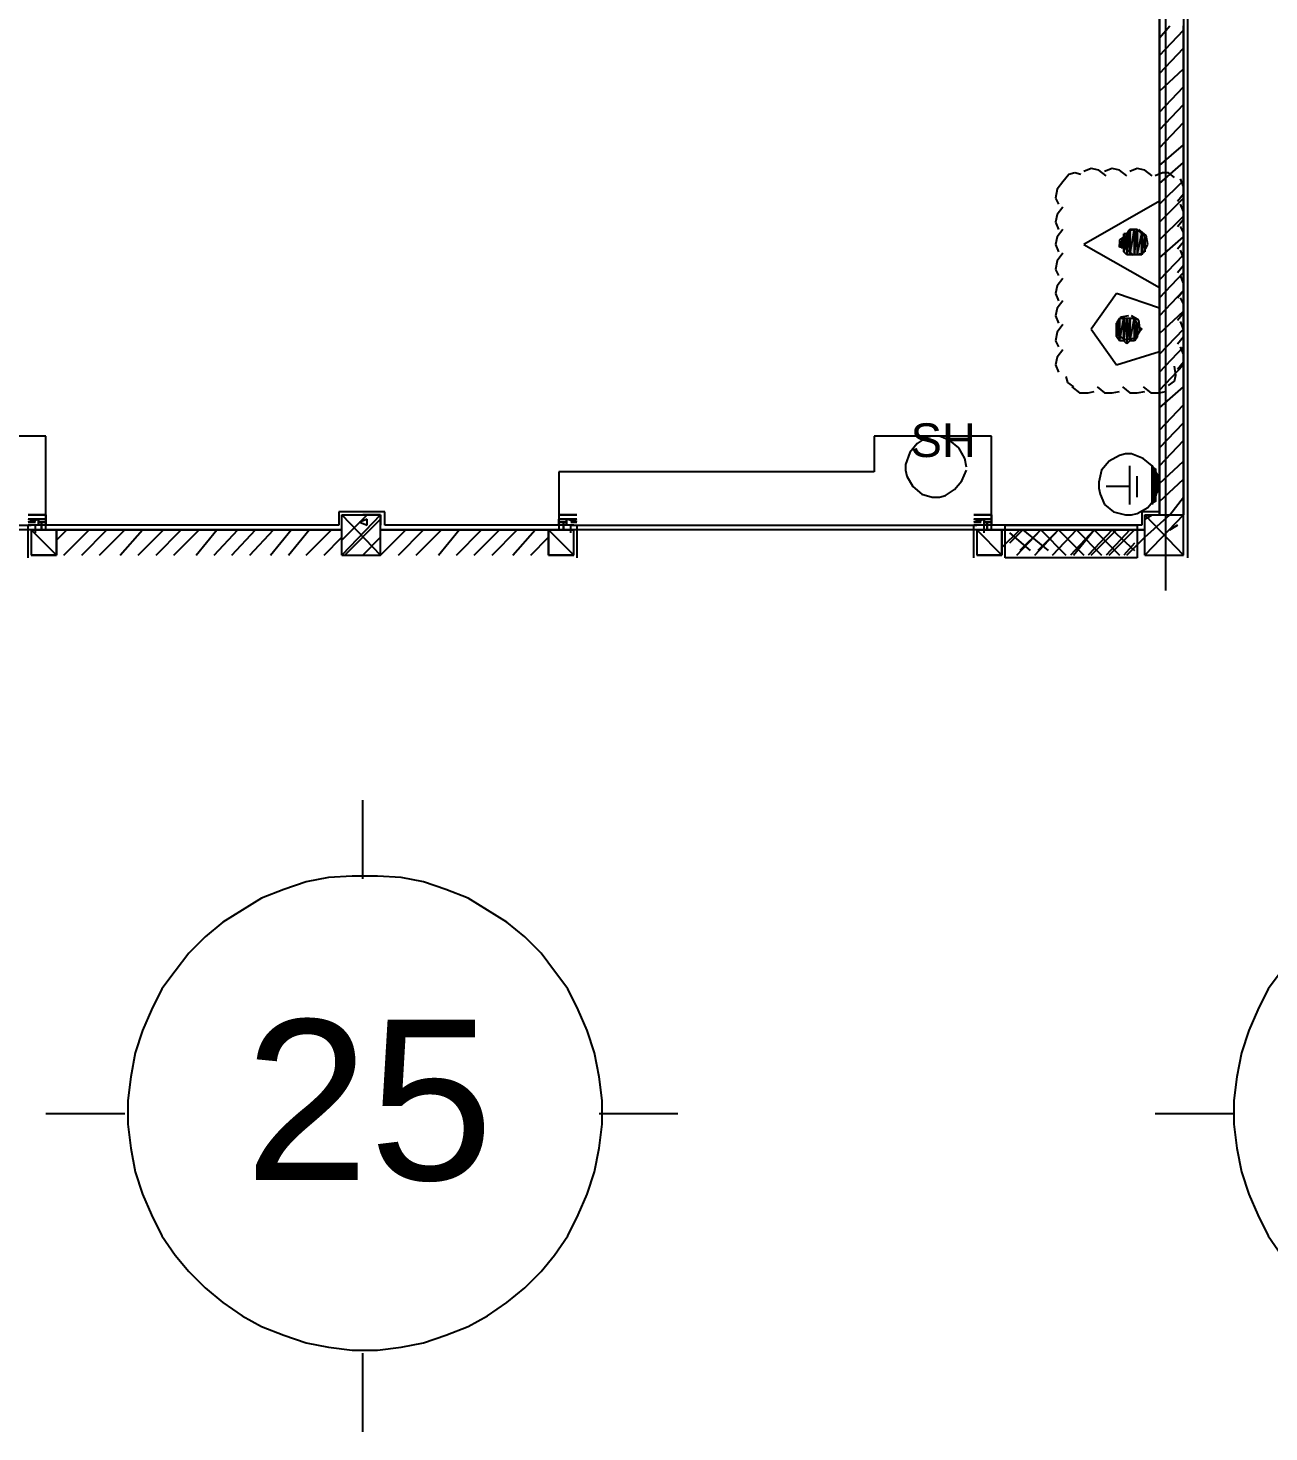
# Model space of a CAD drawing. Header units: millimetres. Extents: x 5 to 415, y 48 to 251.
# Drawn here: x 337.73 to 352.45, y 48.44 to 65.1 of the extents above; entities that cross this region are included whole.
import ezdxf

# ---------------------------------------------------------------- set-up
doc = ezdxf.new("R2010")
doc.units = ezdxf.units.MM
for name, color, linetype in [('H', 7, 'Continuous'), ('P', 7, 'Continuous'), ('T', 7, 'Continuous')]:
    doc.layers.add(name, color=color, linetype=linetype)

msp = doc.modelspace()

# ---------------------------------------------------------------- hatches: boundary and pattern name
at = {"layer": 'H', "linetype": 'Continuous'}
for points in [[(350.732, 62.442), (350.732, 62.653), (350.767, 62.653), (350.767, 62.406), (350.732, 62.442)], [(350.767, 62.406), (350.767, 62.653), (350.82, 62.706), (350.82, 62.406), (350.767, 62.406)], [(350.82, 62.406), (350.82, 62.706), (350.855, 62.706), (350.855, 62.406), (350.82, 62.406)], [(350.855, 62.406), (350.855, 62.706), (350.908, 62.706), (350.908, 62.406), (350.855, 62.406)], [(350.908, 62.406), (350.908, 62.706), (350.943, 62.653), (350.943, 62.406), (350.908, 62.406)], [(350.943, 62.442), (350.943, 62.653), (350.979, 62.618), (350.979, 62.442), (350.943, 62.442)], [(350.696, 62.477), (350.696, 62.565), (350.732, 62.618), (350.732, 62.477), (350.696, 62.477)], [(350.696, 61.383), (350.643, 61.419), (350.643, 61.595), (350.696, 61.648), (350.696, 61.383)], [(350.696, 61.383), (350.696, 61.648), (350.732, 61.648), (350.732, 61.383), (350.696, 61.383)], [(350.732, 61.383), (350.732, 61.648), (350.767, 61.648), (350.767, 61.348), (350.732, 61.383)], [(350.767, 61.348), (350.767, 61.648), (350.82, 61.648), (350.82, 61.383), (350.767, 61.348)], [(350.82, 61.383), (350.82, 61.648), (350.855, 61.648), (350.855, 61.383), (350.82, 61.383)], [(350.855, 61.383), (350.855, 61.648), (350.908, 61.595), (350.908, 61.419), (350.855, 61.383)], [(350.908, 61.472), (350.908, 61.56), (350.943, 61.507), (350.908, 61.472)], [(351.067, 59.866), (351.067, 59.902), (351.12, 59.866), (351.067, 59.866)], [(351.067, 59.778), (351.067, 59.866), (351.12, 59.866), (351.12, 59.778), (351.067, 59.778)], [(351.067, 59.743), (351.067, 59.778), (351.12, 59.778), (351.155, 59.743), (351.067, 59.743)], [(351.067, 59.655), (351.067, 59.743), (351.155, 59.743), (351.155, 59.655), (351.067, 59.655)], [(351.067, 59.602), (351.067, 59.655), (351.155, 59.655), (351.155, 59.602), (351.067, 59.602)], [(351.067, 59.567), (351.067, 59.602), (351.155, 59.602), (351.12, 59.567), (351.067, 59.567)], [(351.067, 59.443), (351.067, 59.567), (351.12, 59.478), (351.067, 59.443)], [(351.12, 59.478), (351.067, 59.567), (351.12, 59.567), (351.12, 59.478)]]:
    msp.add_hatch(color=256, dxfattribs=at).paths.add_polyline_path(points)

# ---------------------------------------------------------------- linework, layer by layer
at = {"layer": 'P'}
for points in [[(351.226, 72.778), (351.226, 58.42)], [(351.437, 71.684), (351.437, 59.32)], [(351.49, 58.808), (351.49, 71.684)], [(351.155, 71.385), (351.155, 59.355)], [(351.155, 59.32), (351.155, 71.385)], [(351.155, 64.982), (351.278, 65.123)], [(351.155, 65.123), (351.155, 59.32)], [(351.155, 64.77), (351.437, 65.07)], [(351.437, 59.32), (351.437, 65.123)], [(351.155, 64.558), (351.437, 64.858)], [(351.155, 64.347), (351.437, 64.611)], [(351.155, 64.1), (351.437, 64.4)], [(351.155, 63.888), (351.437, 64.188)], [(351.155, 63.676), (351.437, 63.976)], [(351.155, 63.465), (351.437, 63.712)], [(351.155, 63.253), (351.437, 63.5)], [(350.079, 63.359), (350.008, 63.271)], [(350.15, 63.377), (350.079, 63.359)], [(350.22, 63.359), (350.15, 63.377)], [(350.344, 63.429), (350.255, 63.394)], [(350.432, 63.412), (350.344, 63.429)], [(350.52, 63.341), (350.432, 63.412)], [(350.591, 63.429), (350.502, 63.394)], [(350.679, 63.412), (350.591, 63.429)], [(350.767, 63.341), (350.679, 63.412)], [(350.89, 63.429), (350.802, 63.394)], [(350.979, 63.412), (350.89, 63.429)], [(351.067, 63.341), (350.979, 63.412)], [(351.19, 63.377), (351.102, 63.341)], [(351.261, 63.377), (351.19, 63.377)], [(351.331, 63.324), (351.261, 63.377)], [(349.938, 63.183), (349.92, 63.077)], [(350.008, 63.271), (349.938, 63.183)], [(351.155, 63.006), (351.437, 63.288)], [(351.437, 63.218), (351.402, 63.306)], [(351.437, 63.13), (351.437, 63.218)], [(349.92, 63.077), (349.956, 63.006)], [(351.155, 63.041), (350.255, 62.53)], [(351.155, 62.794), (351.437, 63.077)], [(351.155, 62.018), (351.155, 63.041)], [(351.367, 63.041), (351.437, 63.13)], [(351.437, 62.918), (351.402, 63.006)], [(349.938, 62.883), (349.92, 62.794)], [(350.008, 62.971), (349.938, 62.883)], [(351.155, 62.583), (351.437, 62.865)], [(351.367, 62.742), (351.437, 62.83)], [(351.437, 62.83), (351.437, 62.918)], [(349.92, 62.794), (349.956, 62.706)], [(350.008, 62.706), (349.938, 62.618)], [(350.785, 62.689), (350.732, 62.583)], [(350.732, 62.653), (350.732, 62.442)], [(350.732, 62.442), (350.732, 62.653)], [(350.732, 62.653), (350.732, 62.442)], [(350.732, 62.618), (350.732, 62.653)], [(350.732, 62.653), (350.732, 62.442)], [(350.732, 62.442), (350.767, 62.653)], [(350.767, 62.653), (350.732, 62.653)], [(350.732, 62.442), (350.767, 62.653)], [(350.767, 62.406), (350.802, 62.706)], [(350.802, 62.706), (350.767, 62.653)], [(350.767, 62.406), (350.802, 62.706)], [(350.767, 62.653), (350.767, 62.406)], [(350.767, 62.653), (350.767, 62.406)], [(350.873, 62.706), (350.785, 62.689)], [(350.802, 62.706), (350.802, 62.406)], [(350.802, 62.706), (350.802, 62.406)], [(350.802, 62.406), (350.802, 62.706)], [(350.802, 62.706), (350.802, 62.706)], [(350.802, 62.406), (350.802, 62.706)], [(350.802, 62.706), (350.802, 62.706)], [(350.802, 62.706), (350.802, 62.406)], [(350.802, 62.706), (350.802, 62.406)], [(350.802, 62.406), (350.855, 62.706)], [(350.855, 62.706), (350.802, 62.706)], [(350.802, 62.406), (350.855, 62.706)], [(350.855, 62.706), (350.855, 62.406)], [(350.855, 62.706), (350.855, 62.406)], [(350.855, 62.406), (350.855, 62.706)], [(350.855, 62.706), (350.855, 62.706)], [(350.855, 62.406), (350.855, 62.706)], [(350.855, 62.706), (350.855, 62.706)], [(350.855, 62.706), (350.855, 62.406)], [(350.855, 62.706), (350.855, 62.406)], [(350.855, 62.406), (350.89, 62.706)], [(350.89, 62.706), (350.855, 62.706)], [(350.855, 62.406), (350.89, 62.706)], [(350.89, 62.706), (350.89, 62.406)], [(350.89, 62.706), (350.89, 62.406)], [(350.943, 62.653), (350.89, 62.706)], [(350.89, 62.406), (350.943, 62.653)], [(350.89, 62.406), (350.943, 62.653)], [(350.996, 62.636), (350.908, 62.706)], [(350.943, 62.653), (350.943, 62.406)], [(350.943, 62.653), (350.943, 62.406)], [(350.943, 62.442), (350.943, 62.653)], [(350.943, 62.406), (350.943, 62.653)], [(350.943, 62.653), (350.943, 62.653)], [(350.943, 62.653), (350.943, 62.406)], [(350.943, 62.653), (350.943, 62.442)], [(350.979, 62.618), (350.943, 62.653)], [(351.437, 62.671), (351.402, 62.742)], [(351.437, 62.565), (351.437, 62.671)], [(349.938, 62.618), (349.92, 62.53)], [(349.92, 62.53), (349.956, 62.442)], [(350.255, 62.53), (351.155, 62.018)], [(350.679, 62.495), (350.732, 62.618)], [(350.732, 62.618), (350.679, 62.583)], [(350.679, 62.495), (350.732, 62.618)], [(350.679, 62.583), (350.679, 62.583)], [(350.679, 62.583), (350.679, 62.583)], [(350.679, 62.583), (350.679, 62.495)], [(350.679, 62.53), (350.679, 62.495)], [(350.679, 62.495), (350.679, 62.53)], [(350.732, 62.495), (350.679, 62.495)], [(350.732, 62.618), (350.732, 62.495)], [(350.732, 62.618), (350.732, 62.495)], [(350.732, 62.442), (350.732, 62.618)], [(350.732, 62.495), (350.732, 62.618)], [(350.732, 62.618), (350.732, 62.618)], [(350.732, 62.618), (350.732, 62.495)], [(350.732, 62.442), (350.732, 62.618)], [(350.732, 62.583), (350.749, 62.477)], [(350.732, 62.495), (350.732, 62.442)], [(350.749, 62.477), (350.838, 62.406)], [(350.943, 62.442), (350.979, 62.618)], [(350.943, 62.442), (350.979, 62.618)], [(350.961, 62.424), (351.014, 62.53)], [(350.979, 62.618), (350.979, 62.442)], [(350.979, 62.618), (350.979, 62.442)], [(350.979, 62.495), (350.979, 62.618)], [(350.979, 62.442), (350.979, 62.618)], [(350.979, 62.618), (350.979, 62.618)], [(350.979, 62.618), (350.979, 62.442)], [(350.979, 62.495), (350.979, 62.618)], [(350.979, 62.618), (350.979, 62.583)], [(350.979, 62.583), (350.979, 62.495)], [(350.979, 62.495), (350.979, 62.583)], [(350.979, 62.583), (350.979, 62.495)], [(350.979, 62.583), (350.979, 62.495)], [(350.979, 62.495), (350.979, 62.583)], [(350.979, 62.583), (350.979, 62.583)], [(350.979, 62.495), (350.979, 62.583)], [(350.979, 62.583), (350.979, 62.53)], [(350.979, 62.53), (350.979, 62.495)], [(350.979, 62.442), (350.979, 62.495)], [(351.014, 62.53), (350.996, 62.636)], [(351.155, 62.371), (351.437, 62.618)], [(351.367, 62.477), (351.437, 62.565)], [(349.938, 62.336), (349.92, 62.23)], [(350.008, 62.424), (349.938, 62.336)], [(350.767, 62.406), (350.732, 62.442)], [(350.802, 62.406), (350.767, 62.406)], [(350.855, 62.406), (350.802, 62.406)], [(350.838, 62.406), (350.961, 62.424)], [(350.89, 62.406), (350.855, 62.406)], [(350.943, 62.406), (350.89, 62.406)], [(350.943, 62.406), (350.943, 62.442)], [(350.979, 62.442), (350.943, 62.442)], [(351.155, 62.107), (351.437, 62.406)], [(351.437, 62.371), (351.402, 62.459)], [(351.437, 62.283), (351.437, 62.371)], [(349.92, 62.23), (349.956, 62.159)], [(351.155, 61.895), (351.437, 62.195)], [(351.367, 62.195), (351.437, 62.283)], [(351.437, 62.071), (351.402, 62.159)], [(349.938, 62.036), (349.92, 61.948)], [(350.008, 62.124), (349.938, 62.036)], [(351.155, 61.683), (351.437, 61.983)], [(351.367, 61.895), (351.437, 61.983)], [(351.437, 61.983), (351.437, 62.071)], [(349.92, 61.948), (349.956, 61.86)], [(350.008, 61.86), (349.938, 61.771)], [(350.643, 61.948), (350.344, 61.524)], [(351.155, 61.771), (350.643, 61.948)], [(351.437, 61.824), (351.402, 61.895)], [(351.437, 61.718), (351.437, 61.824)], [(349.938, 61.771), (349.92, 61.683)], [(349.92, 61.683), (349.956, 61.595)], [(350.696, 61.666), (350.643, 61.577)], [(350.643, 61.436), (350.679, 61.648)], [(350.679, 61.648), (350.643, 61.595)], [(350.643, 61.436), (350.679, 61.648)], [(350.679, 61.648), (350.679, 61.383)], [(350.679, 61.648), (350.679, 61.383)], [(350.679, 61.383), (350.679, 61.648)], [(350.679, 61.648), (350.679, 61.648)], [(350.679, 61.383), (350.679, 61.648)], [(350.679, 61.648), (350.679, 61.648)], [(350.679, 61.648), (350.679, 61.383)], [(350.679, 61.648), (350.679, 61.383)], [(350.679, 61.383), (350.732, 61.648)], [(350.732, 61.648), (350.679, 61.648)], [(350.679, 61.383), (350.732, 61.648)], [(350.785, 61.683), (350.696, 61.666)], [(350.732, 61.648), (350.732, 61.383)], [(350.732, 61.648), (350.732, 61.383)], [(350.732, 61.383), (350.732, 61.648)], [(350.732, 61.648), (350.732, 61.648)], [(350.732, 61.383), (350.732, 61.648)], [(350.732, 61.648), (350.732, 61.648)], [(350.732, 61.648), (350.732, 61.383)], [(350.732, 61.648), (350.732, 61.383)], [(350.732, 61.383), (350.767, 61.648)], [(350.767, 61.648), (350.732, 61.648)], [(350.732, 61.383), (350.767, 61.648)], [(350.767, 61.648), (350.767, 61.348)], [(350.767, 61.648), (350.767, 61.348)], [(350.767, 61.348), (350.802, 61.648)], [(350.802, 61.648), (350.767, 61.648)], [(350.767, 61.348), (350.802, 61.648)], [(350.802, 61.648), (350.802, 61.383)], [(350.802, 61.648), (350.802, 61.383)], [(350.802, 61.383), (350.802, 61.648)], [(350.802, 61.648), (350.802, 61.648)], [(350.802, 61.383), (350.802, 61.648)], [(350.802, 61.648), (350.802, 61.648)], [(350.802, 61.648), (350.802, 61.383)], [(350.802, 61.648), (350.802, 61.383)], [(350.802, 61.383), (350.855, 61.648)], [(350.855, 61.648), (350.802, 61.648)], [(350.802, 61.383), (350.855, 61.648)], [(350.908, 61.63), (350.82, 61.683)], [(350.855, 61.648), (350.855, 61.383)], [(350.855, 61.648), (350.855, 61.383)], [(350.855, 61.383), (350.855, 61.648)], [(350.855, 61.648), (350.855, 61.648)], [(350.855, 61.383), (350.855, 61.648)], [(350.855, 61.648), (350.855, 61.648)], [(350.855, 61.648), (350.855, 61.383)], [(350.855, 61.648), (350.855, 61.383)], [(350.89, 61.595), (350.855, 61.648)], [(351.155, 61.26), (351.155, 61.771)], [(351.155, 61.472), (351.437, 61.736)], [(351.367, 61.63), (351.437, 61.718)], [(349.938, 61.489), (349.92, 61.383)], [(350.008, 61.577), (349.938, 61.489)], [(350.344, 61.524), (350.643, 61.101)], [(350.643, 61.472), (350.643, 61.595)], [(350.643, 61.595), (350.643, 61.56)], [(350.643, 61.472), (350.643, 61.595)], [(350.643, 61.595), (350.643, 61.436)], [(350.643, 61.595), (350.643, 61.436)], [(350.643, 61.436), (350.643, 61.595)], [(350.643, 61.595), (350.643, 61.595)], [(350.643, 61.436), (350.643, 61.595)], [(350.643, 61.595), (350.643, 61.595)], [(350.643, 61.595), (350.643, 61.436)], [(350.643, 61.595), (350.643, 61.436)], [(350.643, 61.577), (350.661, 61.454)], [(350.643, 61.56), (350.643, 61.56)], [(350.643, 61.56), (350.643, 61.56)], [(350.643, 61.56), (350.643, 61.472)], [(350.643, 61.524), (350.643, 61.472)], [(350.643, 61.472), (350.643, 61.524)], [(350.855, 61.383), (350.89, 61.595)], [(350.855, 61.383), (350.89, 61.595)], [(350.873, 61.419), (350.926, 61.507)], [(350.89, 61.595), (350.89, 61.436)], [(350.89, 61.595), (350.89, 61.436)], [(350.89, 61.436), (350.89, 61.595)], [(350.89, 61.595), (350.89, 61.595)], [(350.89, 61.436), (350.89, 61.595)], [(350.89, 61.595), (350.89, 61.595)], [(350.89, 61.595), (350.89, 61.436)], [(350.89, 61.595), (350.89, 61.436)], [(350.89, 61.56), (350.89, 61.595)], [(350.89, 61.436), (350.89, 61.56)], [(350.89, 61.436), (350.89, 61.56)], [(350.89, 61.56), (350.89, 61.472)], [(350.943, 61.524), (350.89, 61.56)], [(350.89, 61.56), (350.943, 61.524)], [(350.943, 61.524), (350.89, 61.472)], [(350.89, 61.472), (350.943, 61.524)], [(350.926, 61.507), (350.908, 61.63)], [(351.155, 61.225), (351.437, 61.524)], [(351.437, 61.524), (351.402, 61.613)], [(351.437, 61.436), (351.437, 61.524)], [(349.92, 61.383), (349.956, 61.313)], [(350.643, 61.436), (350.643, 61.472)], [(350.679, 61.383), (350.643, 61.436)], [(350.661, 61.454), (350.749, 61.401)], [(350.732, 61.383), (350.679, 61.383)], [(350.767, 61.348), (350.732, 61.383)], [(350.749, 61.401), (350.873, 61.419)], [(350.802, 61.383), (350.767, 61.348)], [(350.855, 61.383), (350.802, 61.383)], [(350.89, 61.436), (350.855, 61.383)], [(350.89, 61.472), (350.89, 61.436)], [(351.155, 61.013), (351.437, 61.313)], [(351.367, 61.348), (351.437, 61.436)], [(351.437, 61.225), (351.402, 61.313)], [(349.938, 61.189), (349.92, 61.101)], [(350.008, 61.278), (349.938, 61.189)], [(350.643, 61.101), (351.155, 61.26)], [(351.437, 61.136), (351.437, 61.225)], [(349.92, 61.101), (349.956, 61.013)], [(351.155, 60.801), (351.437, 61.101)], [(351.349, 60.978), (351.331, 61.083)], [(351.331, 60.907), (351.349, 60.978)], [(351.367, 61.048), (351.437, 61.136)], [(350.044, 60.96), (350.061, 60.889)], [(350.061, 60.889), (350.132, 60.837)], [(350.114, 60.837), (350.203, 60.766)], [(350.414, 60.837), (350.502, 60.766)], [(350.714, 60.837), (350.802, 60.766)], [(350.961, 60.837), (351.049, 60.766)], [(351.155, 60.59), (351.437, 60.837)], [(351.261, 60.854), (351.331, 60.907)], [(350.203, 60.766), (350.308, 60.766)], [(350.308, 60.766), (350.379, 60.784)], [(350.502, 60.766), (350.591, 60.766)], [(350.591, 60.766), (350.679, 60.784)], [(350.802, 60.766), (350.89, 60.766)], [(350.89, 60.766), (350.979, 60.784)], [(351.049, 60.766), (351.155, 60.766)], [(351.155, 60.766), (351.226, 60.784)], [(351.155, 60.325), (351.437, 60.625)], [(351.155, 60.113), (351.437, 60.413)], [(337.943, 60.254), (336.55, 60.254)], [(337.943, 59.143), (337.943, 60.254)], [(347.768, 60.254), (347.768, 59.831)], [(349.162, 60.254), (347.768, 60.254)], [(348.28, 60.166), (348.192, 60.06)], [(348.386, 60.237), (348.28, 60.166)], [(348.456, 60.254), (348.386, 60.237)], [(348.544, 60.254), (348.456, 60.254)], [(348.668, 60.202), (348.544, 60.254)], [(348.774, 60.113), (348.668, 60.202)], [(349.162, 59.143), (349.162, 60.254)], [(351.155, 59.902), (351.437, 60.202)], [(348.192, 60.06), (348.139, 59.919)], [(348.844, 59.99), (348.774, 60.113)], [(348.862, 59.884), (348.844, 59.99)], [(350.679, 60.025), (350.555, 59.955)], [(350.749, 60.043), (350.679, 60.025)], [(350.82, 60.043), (350.749, 60.043)], [(350.961, 59.99), (350.82, 60.043)], [(351.067, 59.902), (350.961, 59.99)], [(347.768, 59.831), (344.029, 59.831)], [(344.029, 59.831), (344.029, 59.143)], [(348.139, 59.919), (348.139, 59.849)], [(348.139, 59.849), (348.156, 59.778)], [(348.809, 59.725), (348.862, 59.849)], [(350.467, 59.849), (350.432, 59.708)], [(350.555, 59.955), (350.467, 59.849)], [(350.802, 59.443), (350.802, 59.902)], [(351.137, 59.778), (351.067, 59.902)], [(351.067, 59.443), (351.067, 59.902)], [(351.067, 59.902), (351.067, 59.866)], [(351.067, 59.866), (351.067, 59.902)], [(351.067, 59.866), (351.102, 59.778)], [(351.067, 59.778), (351.067, 59.866)], [(351.102, 59.866), (351.102, 59.778)], [(351.102, 59.778), (351.102, 59.866)], [(351.155, 59.69), (351.437, 59.955)], [(348.156, 59.778), (348.227, 59.655)], [(348.227, 59.655), (348.333, 59.567)], [(348.721, 59.619), (348.809, 59.725)], [(350.432, 59.708), (350.432, 59.637)], [(350.802, 59.655), (350.52, 59.655)], [(350.89, 59.531), (350.89, 59.778)], [(351.102, 59.778), (351.067, 59.778)], [(351.067, 59.778), (351.155, 59.743)], [(351.067, 59.743), (351.067, 59.778)], [(351.155, 59.743), (351.067, 59.743)], [(351.155, 59.743), (351.067, 59.743)], [(351.067, 59.743), (351.155, 59.655)], [(351.067, 59.743), (351.155, 59.655)], [(351.067, 59.655), (351.067, 59.743)], [(351.155, 59.655), (351.067, 59.655)], [(351.155, 59.655), (351.067, 59.655)], [(351.067, 59.655), (351.155, 59.619)], [(351.067, 59.655), (351.155, 59.619)], [(351.067, 59.619), (351.067, 59.655)], [(351.102, 59.778), (351.155, 59.743)], [(351.155, 59.743), (351.102, 59.778)], [(351.155, 59.672), (351.137, 59.778)], [(351.155, 59.478), (351.437, 59.743)], [(351.155, 59.655), (351.155, 59.743)], [(351.155, 59.619), (351.155, 59.655)], [(348.333, 59.567), (348.456, 59.531)], [(348.456, 59.531), (348.544, 59.531)], [(348.544, 59.531), (348.615, 59.549)], [(348.615, 59.549), (348.721, 59.619)], [(350.432, 59.637), (350.449, 59.567)], [(350.449, 59.567), (350.502, 59.443)], [(351.014, 59.408), (351.102, 59.514)], [(351.155, 59.619), (351.067, 59.619)], [(351.155, 59.619), (351.067, 59.619)], [(351.067, 59.619), (351.102, 59.567)], [(351.067, 59.619), (351.067, 59.567)], [(351.067, 59.567), (351.067, 59.619)], [(351.067, 59.567), (351.067, 59.478)], [(351.102, 59.478), (351.067, 59.567)], [(351.067, 59.567), (351.102, 59.478)], [(351.102, 59.478), (351.067, 59.567)], [(351.067, 59.478), (351.102, 59.478)], [(351.067, 59.478), (351.067, 59.443)], [(351.067, 59.443), (351.067, 59.478)], [(351.102, 59.514), (351.137, 59.637)], [(351.102, 59.567), (351.155, 59.619)], [(351.278, 59.32), (351.437, 59.531)], [(337.732, 59.32), (337.943, 59.32)], [(337.943, 59.32), (337.732, 59.32)], [(337.943, 59.32), (337.732, 59.32)], [(337.943, 59.32), (337.732, 59.32)], [(337.943, 59.32), (337.943, 59.196)], [(341.701, 59.355), (341.418, 59.355)], [(341.418, 59.355), (341.418, 59.196)], [(341.454, 59.02), (341.753, 59.32)], [(341.454, 59.32), (341.912, 59.32)], [(341.912, 59.32), (341.454, 58.843)], [(341.454, 59.32), (341.912, 58.843)], [(341.454, 59.196), (341.454, 59.32)], [(341.454, 59.32), (341.701, 59.32)], [(341.454, 59.32), (341.701, 59.32)], [(341.454, 59.196), (341.454, 59.32)], [(341.965, 59.355), (341.701, 59.355)], [(341.701, 59.32), (341.912, 59.32)], [(341.912, 59.32), (341.701, 59.32)], [(341.912, 59.32), (341.912, 59.196)], [(341.912, 59.196), (341.912, 59.32)], [(341.965, 59.196), (341.965, 59.355)], [(344.241, 59.32), (344.029, 59.32)], [(344.029, 59.32), (344.241, 59.32)], [(344.029, 59.32), (344.029, 59.196)], [(344.029, 59.32), (344.241, 59.32)], [(344.029, 59.32), (344.241, 59.32)], [(348.95, 59.32), (349.162, 59.32)], [(349.162, 59.32), (348.95, 59.32)], [(349.162, 59.32), (348.95, 59.32)], [(349.162, 59.32), (348.95, 59.32)], [(349.162, 59.32), (349.162, 59.196)], [(350.502, 59.443), (350.608, 59.355)], [(350.608, 59.355), (350.749, 59.32)], [(350.749, 59.32), (350.82, 59.32)], [(350.82, 59.32), (350.89, 59.337)], [(350.89, 59.337), (351.014, 59.408)], [(351.155, 59.355), (350.943, 59.355)], [(350.943, 59.355), (350.943, 59.196)], [(350.979, 59.267), (351.067, 59.32)], [(350.979, 59.055), (351.278, 59.32)], [(351.437, 59.32), (350.979, 58.843)], [(350.979, 59.32), (351.437, 58.843)], [(350.979, 59.196), (350.979, 59.32)], [(350.979, 59.32), (351.155, 59.32)], [(350.979, 59.32), (351.155, 59.32)], [(350.979, 59.196), (350.979, 59.32)], [(351.155, 59.32), (351.437, 59.32)], [(351.437, 58.843), (351.437, 59.32)], [(332.987, 59.196), (337.767, 59.196)], [(337.732, 59.267), (337.855, 59.267)], [(337.855, 59.267), (337.732, 59.267)], [(337.732, 59.231), (337.855, 59.267)], [(337.82, 59.231), (337.732, 59.267)], [(337.732, 59.231), (337.82, 59.231)], [(337.82, 59.231), (337.732, 59.231)], [(337.82, 59.231), (337.732, 59.231)], [(337.82, 59.196), (337.732, 59.196)], [(337.732, 58.808), (337.732, 59.196)], [(341.418, 59.196), (337.767, 59.196)], [(337.82, 59.267), (337.943, 59.267)], [(337.943, 59.267), (337.82, 59.267)], [(337.82, 59.108), (337.82, 59.196)], [(337.855, 59.196), (337.855, 59.267)], [(337.855, 59.267), (337.855, 59.196)], [(337.943, 59.231), (337.855, 59.231)], [(337.855, 59.231), (337.943, 59.231)], [(337.891, 59.231), (337.891, 59.143)], [(337.891, 59.143), (337.891, 59.231)], [(337.943, 59.196), (337.943, 59.267)], [(341.454, 58.843), (341.454, 59.196)], [(341.489, 58.843), (341.912, 59.267)], [(341.753, 59.267), (341.665, 59.231)], [(341.665, 59.231), (341.753, 59.196)], [(341.753, 59.196), (341.753, 59.267)], [(341.912, 58.843), (341.912, 59.196)], [(344.205, 59.196), (341.965, 59.196)], [(344.029, 59.196), (344.029, 59.267)], [(344.17, 59.267), (344.029, 59.267)], [(344.029, 59.267), (344.17, 59.267)], [(344.029, 59.231), (344.117, 59.231)], [(344.117, 59.231), (344.029, 59.231)], [(344.082, 59.231), (344.082, 59.143)], [(344.082, 59.143), (344.082, 59.231)], [(344.117, 59.196), (344.117, 59.267)], [(344.117, 59.267), (344.117, 59.196)], [(344.241, 59.267), (344.117, 59.267)], [(344.117, 59.267), (344.241, 59.267)], [(344.241, 59.231), (344.117, 59.267)], [(344.17, 59.231), (344.241, 59.267)], [(344.241, 59.231), (344.17, 59.231)], [(344.17, 59.231), (344.241, 59.231)], [(344.17, 59.231), (344.241, 59.231)], [(344.17, 59.196), (344.241, 59.196)], [(344.17, 59.108), (344.17, 59.196)], [(344.205, 59.196), (348.985, 59.196)], [(344.241, 59.196), (344.241, 58.808)], [(348.95, 59.267), (349.074, 59.267)], [(349.074, 59.267), (348.95, 59.267)], [(348.95, 59.231), (349.074, 59.267)], [(349.038, 59.231), (348.95, 59.267)], [(348.95, 59.231), (349.038, 59.231)], [(349.038, 59.231), (348.95, 59.231)], [(349.038, 59.231), (348.95, 59.231)], [(349.038, 59.196), (348.95, 59.196)], [(348.95, 58.808), (348.95, 59.196)], [(350.943, 59.196), (348.985, 59.196)], [(349.074, 59.267), (349.162, 59.267)], [(349.162, 59.267), (349.074, 59.267)], [(349.074, 59.196), (349.074, 59.267)], [(349.074, 59.267), (349.074, 59.196)], [(349.162, 59.231), (349.074, 59.231)], [(349.074, 59.231), (349.162, 59.231)], [(349.074, 59.108), (349.074, 59.196)], [(349.109, 59.231), (349.109, 59.143)], [(349.109, 59.143), (349.109, 59.231)], [(349.162, 59.196), (349.162, 59.267)], [(349.321, 58.808), (349.321, 59.196)], [(349.321, 59.196), (350.89, 59.196)], [(350.89, 59.196), (350.89, 58.808)], [(350.979, 58.843), (350.979, 59.196)], [(351.367, 59.196), (351.278, 59.143)], [(351.278, 59.143), (351.367, 59.196)], [(337.767, 59.143), (332.987, 59.143)], [(337.767, 59.143), (338.067, 58.843)], [(338.067, 59.143), (337.767, 59.143)], [(337.767, 59.143), (337.767, 58.843)], [(337.767, 59.143), (337.891, 59.143)], [(337.891, 59.143), (337.767, 59.143)], [(337.767, 59.143), (337.767, 58.843)], [(337.767, 59.143), (338.067, 59.143)], [(337.767, 59.143), (341.454, 59.143)], [(338.067, 58.843), (338.067, 59.143)], [(338.067, 59.143), (338.067, 58.843)], [(338.067, 59.02), (338.19, 59.143)], [(338.067, 59.143), (338.067, 58.843)], [(341.454, 59.143), (338.067, 59.143)], [(338.155, 58.843), (338.455, 59.143)], [(338.367, 58.843), (338.667, 59.143)], [(338.578, 58.843), (338.878, 59.143)], [(338.825, 58.843), (339.09, 59.143)], [(339.037, 58.843), (339.337, 59.143)], [(339.249, 58.843), (339.549, 59.143)], [(339.46, 58.843), (339.76, 59.143)], [(339.725, 58.843), (339.972, 59.143)], [(339.937, 58.843), (340.219, 59.143)], [(340.148, 58.843), (340.431, 59.143)], [(340.36, 58.843), (340.642, 59.143)], [(340.607, 58.843), (340.854, 59.143)], [(340.819, 58.843), (341.066, 59.143)], [(341.03, 58.843), (341.33, 59.143)], [(341.242, 58.843), (341.454, 59.055)], [(341.701, 58.843), (341.912, 59.055)], [(341.912, 59.143), (344.205, 59.143)], [(341.912, 58.843), (342.212, 59.143)], [(343.905, 59.143), (341.912, 59.143)], [(342.124, 58.843), (342.424, 59.143)], [(342.336, 58.843), (342.635, 59.143)], [(342.6, 58.843), (342.847, 59.143)], [(342.812, 58.843), (343.112, 59.143)], [(343.023, 58.843), (343.323, 59.143)], [(343.235, 58.843), (343.535, 59.143)], [(343.482, 58.843), (343.747, 59.143)], [(343.694, 58.843), (343.905, 59.055)], [(343.905, 59.143), (344.205, 58.843)], [(344.205, 59.143), (343.905, 59.143)], [(343.905, 59.143), (343.905, 58.843)], [(343.905, 58.843), (343.905, 59.143)], [(343.905, 59.143), (344.205, 59.143)], [(343.905, 58.843), (343.905, 59.143)], [(344.205, 59.143), (344.082, 59.143)], [(344.082, 59.143), (344.205, 59.143)], [(344.205, 58.843), (344.205, 59.143)], [(348.985, 59.143), (344.205, 59.143)], [(344.205, 58.843), (344.205, 59.143)], [(348.985, 59.143), (349.285, 58.843)], [(349.285, 59.143), (348.985, 59.143)], [(348.985, 59.143), (348.985, 58.843)], [(348.985, 59.143), (349.109, 59.143)], [(349.109, 59.143), (348.985, 59.143)], [(348.985, 59.143), (348.985, 58.843)], [(348.985, 59.143), (349.285, 59.143)], [(348.985, 59.143), (350.979, 59.143)], [(349.285, 58.843), (349.285, 59.143)], [(349.285, 59.143), (349.285, 58.843)], [(349.285, 58.932), (349.497, 59.143)], [(349.285, 59.143), (349.285, 58.843)], [(350.979, 59.143), (349.285, 59.143)], [(349.532, 59.143), (349.373, 58.984)], [(349.373, 59.108), (349.62, 58.896)], [(349.462, 58.843), (349.744, 59.143)], [(349.744, 59.143), (349.497, 58.896)], [(349.532, 59.143), (349.832, 58.896)], [(349.673, 58.843), (349.956, 59.143)], [(349.956, 59.143), (349.709, 58.896)], [(349.744, 59.143), (350.044, 58.843)], [(349.885, 58.843), (350.167, 59.143)], [(350.167, 59.143), (349.885, 58.843)], [(349.956, 59.143), (350.255, 58.843)], [(350.379, 59.143), (350.097, 58.843)], [(350.132, 58.843), (350.379, 59.143)], [(350.167, 59.143), (350.467, 58.843)], [(350.591, 59.143), (350.308, 58.843)], [(350.344, 58.843), (350.643, 59.143)], [(350.379, 59.143), (350.679, 58.843)], [(350.802, 59.143), (350.52, 58.843)], [(350.555, 58.843), (350.855, 59.143)], [(350.591, 59.143), (350.855, 58.896)], [(350.855, 58.984), (350.732, 58.843)], [(350.767, 58.843), (350.979, 59.055)], [(337.767, 58.843), (338.067, 58.843)], [(338.067, 58.843), (337.767, 58.843)], [(341.454, 58.843), (341.912, 58.843)], [(343.905, 58.843), (344.205, 58.843)], [(344.205, 58.843), (343.905, 58.843)], [(348.985, 58.843), (349.285, 58.843)], [(349.285, 58.843), (348.985, 58.843)], [(350.979, 58.843), (351.437, 58.843)], [(350.89, 58.808), (349.321, 58.808)], [(341.701, 54.998), (341.701, 55.933)], [(341.295, 55.016), (341.03, 54.963)], [(341.577, 55.033), (341.295, 55.016)], [(341.736, 55.033), (341.577, 55.033)], [(341.877, 55.033), (341.736, 55.033)], [(342.159, 55.016), (341.877, 55.033)], [(342.424, 54.963), (342.159, 55.016)], [(340.766, 54.875), (340.501, 54.769)], [(341.03, 54.963), (340.766, 54.875)], [(342.688, 54.875), (342.424, 54.963)], [(342.953, 54.769), (342.688, 54.875)], [(340.501, 54.769), (340.272, 54.628)], [(343.182, 54.628), (342.953, 54.769)], [(340.043, 54.487), (339.831, 54.31)], [(340.272, 54.628), (340.043, 54.487)], [(343.412, 54.487), (343.182, 54.628)], [(343.623, 54.31), (343.412, 54.487)], [(339.831, 54.31), (339.637, 54.116)], [(343.817, 54.116), (343.623, 54.31)], [(339.637, 54.116), (339.478, 53.904)], [(343.976, 53.904), (343.817, 54.116)], [(339.478, 53.904), (339.319, 53.693)], [(344.135, 53.693), (343.976, 53.904)], [(352.601, 53.904), (352.443, 53.693)], [(339.319, 53.693), (339.196, 53.446)], [(344.258, 53.446), (344.135, 53.693)], [(352.443, 53.693), (352.319, 53.446)], [(339.196, 53.446), (339.09, 53.199)], [(344.364, 53.199), (344.258, 53.446)], [(352.319, 53.446), (352.213, 53.199)], [(339.09, 53.199), (339.002, 52.934)], [(344.452, 52.934), (344.364, 53.199)], [(352.213, 53.199), (352.125, 52.934)], [(339.002, 52.934), (338.949, 52.652)], [(344.505, 52.652), (344.452, 52.934)], [(352.125, 52.934), (352.072, 52.652)], [(338.949, 52.652), (338.914, 52.37)], [(344.54, 52.37), (344.505, 52.652)], [(352.072, 52.652), (352.037, 52.37)], [(338.914, 52.37), (338.914, 52.229)], [(344.54, 52.229), (344.54, 52.37)], [(352.037, 52.37), (352.037, 52.229)], [(338.878, 52.211), (337.943, 52.211)], [(338.914, 52.229), (338.914, 52.088)], [(345.44, 52.211), (344.505, 52.211)], [(344.54, 52.088), (344.54, 52.229)], [(352.037, 52.211), (351.102, 52.211)], [(352.037, 52.229), (352.037, 52.088)], [(338.914, 52.088), (338.949, 51.805)], [(344.505, 51.805), (344.54, 52.088)], [(352.037, 52.088), (352.072, 51.805)], [(338.949, 51.805), (339.002, 51.523)], [(344.452, 51.523), (344.505, 51.805)], [(352.072, 51.805), (352.125, 51.523)], [(339.002, 51.523), (339.09, 51.259)], [(344.364, 51.259), (344.452, 51.523)], [(352.125, 51.523), (352.213, 51.259)], [(339.09, 51.259), (339.196, 51.012)], [(344.258, 51.012), (344.364, 51.259)], [(352.213, 51.259), (352.319, 51.012)], [(339.196, 51.012), (339.319, 50.765)], [(344.135, 50.765), (344.258, 51.012)], [(352.319, 51.012), (352.443, 50.765)], [(339.319, 50.765), (339.478, 50.535)], [(343.976, 50.535), (344.135, 50.765)], [(352.443, 50.765), (352.601, 50.535)], [(339.478, 50.535), (339.637, 50.341)], [(343.817, 50.341), (343.976, 50.535)], [(339.637, 50.341), (339.831, 50.147)], [(343.623, 50.147), (343.817, 50.341)], [(339.831, 50.147), (340.043, 49.971)], [(343.412, 49.971), (343.623, 50.147)], [(340.043, 49.971), (340.272, 49.812)], [(343.182, 49.812), (343.412, 49.971)], [(340.272, 49.812), (340.501, 49.689)], [(340.501, 49.689), (340.766, 49.583)], [(342.688, 49.583), (342.953, 49.689)], [(342.953, 49.689), (343.182, 49.812)], [(340.766, 49.583), (341.03, 49.495)], [(341.03, 49.495), (341.295, 49.442)], [(342.159, 49.442), (342.424, 49.495)], [(342.424, 49.495), (342.688, 49.583)], [(341.295, 49.442), (341.577, 49.407)], [(341.577, 49.407), (341.736, 49.407)], [(341.701, 48.436), (341.701, 49.371)], [(341.736, 49.407), (341.877, 49.407)], [(341.877, 49.407), (342.159, 49.442)]]:
    msp.add_lwpolyline(points, dxfattribs=at)

# ---------------------------------------------------------------- texts
at = {"layer": 'T', "attachment_point": 7}
for s, insert, char_height in [('{\\fArial|b0|i0|c0|p18;SH}', (348.2, 60), 0.4), ('{\\fArial|b0|i0|c0|p18;25}', (340.3, 51.4), 1.9)]:
    msp.add_mtext(s, dxfattribs=dict(at, insert=insert, char_height=char_height))

doc.saveas('drawing.dxf')
